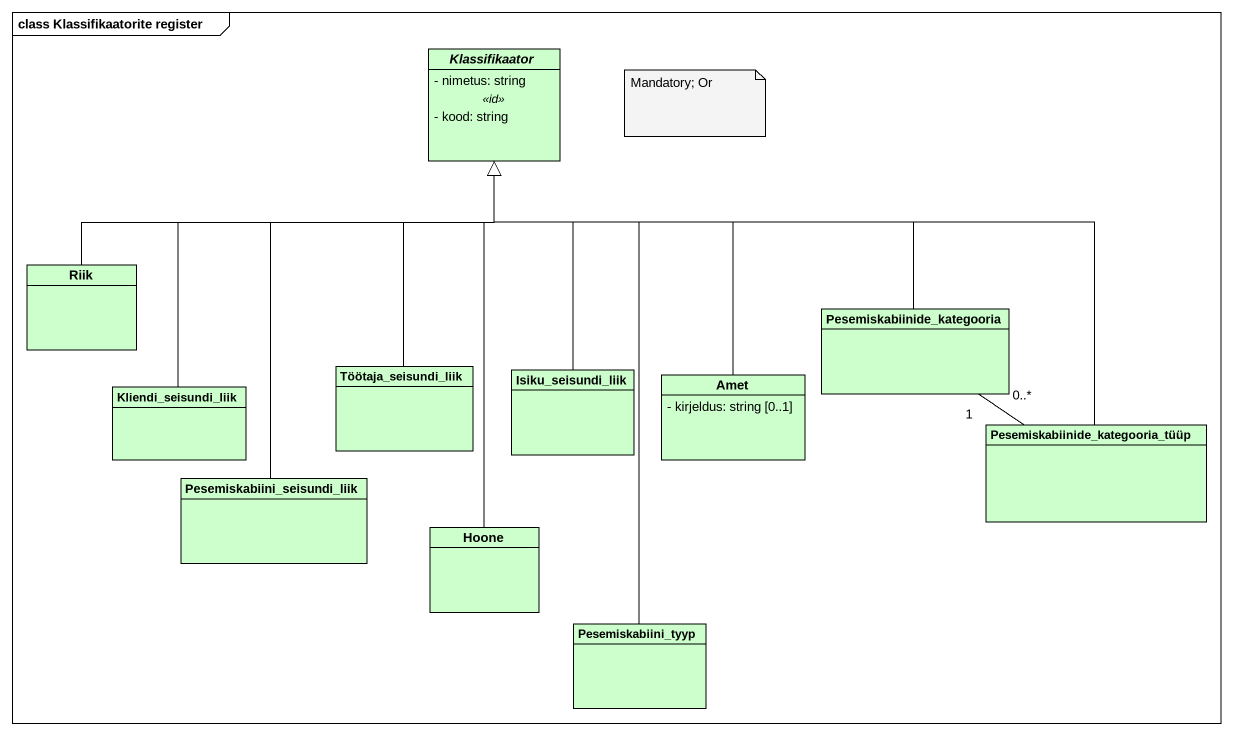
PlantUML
@startuml
mainframe class Klassifikaatorite register
hide circle
hide empty members
skinparam classAttributeIconSize 0
abstract class Klassifikaator #CCFFCC {
  - nimetus: string
  .. <<id>> ..
  - kood: string
}
class Riik #CCFFCC
class Pesemiskabiinide_kategooria #CCFFCC
class Kliendi_seisundi_liik #CCFFCC
class Töötaja_seisundi_liik #CCFFCC
class Isiku_seisundi_liik #CCFFCC
class Amet #CCFFCC {
  - kirjeldus: string [0..1]
}
class "Pesemiskabiinide_kategooria_tüüp" as Pesemiskabiinide_kategooria_2 #CCFFCC
class Pesemiskabiini_seisundi_liik #CCFFCC
class Hoone #CCFFCC
class Pesemiskabiini_tyyp #CCFFCC
Riik -right-|> Klassifikaator
Pesemiskabiinide_kategooria -left-|> Klassifikaator
Kliendi_seisundi_liik -up-|> Klassifikaator
Töötaja_seisundi_liik -up-|> Klassifikaator
Isiku_seisundi_liik -up-|> Klassifikaator
Amet -up-|> Klassifikaator
Pesemiskabiinide_kategooria_2 -up-|> Klassifikaator
Pesemiskabiinide_kategooria_2 "1" -up- "0..*" Pesemiskabiinide_kategooria
Pesemiskabiini_seisundi_liik -up-|> Klassifikaator
Hoone -up-|> Klassifikaator
Pesemiskabiini_tyyp -up-|> Klassifikaator
note as N1
  Mandatory; Or
end note
@enduml
